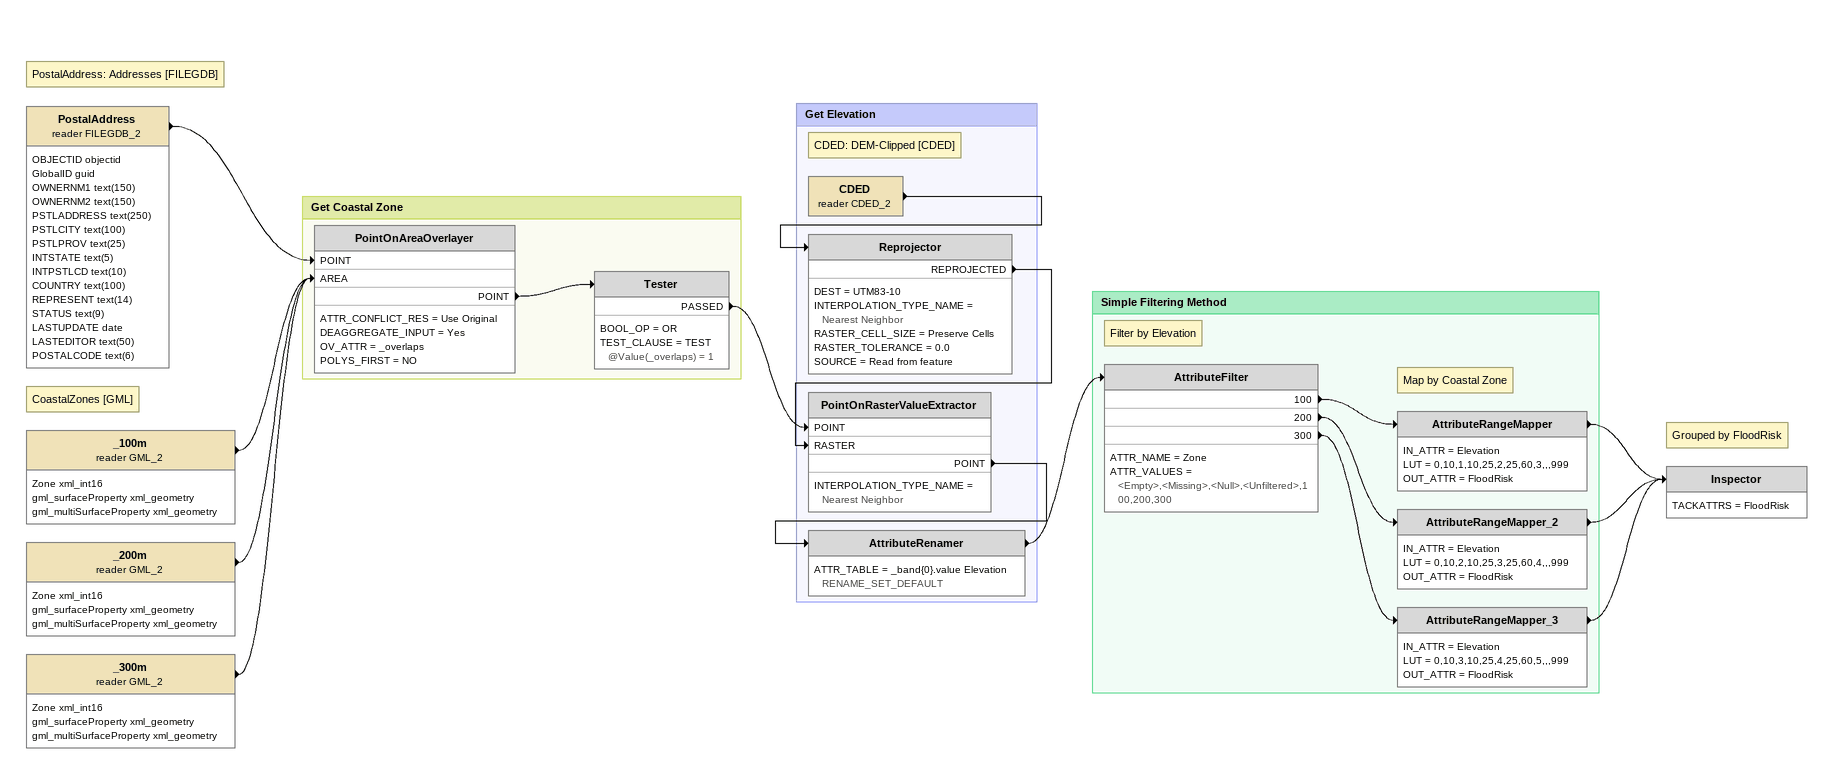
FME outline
Note: PostalAddress: Addresses [FILEGDB]
PostalAddress (reader FILEGDB_2)
    attributes: OBJECTID objectid, GlobalID guid, OWNERNM1 text(150), OWNERNM2 text(150), PSTLADDRESS text(250), PSTLCITY text(100), PSTLPROV text(25), INTSTATE text(5), INTPSTLCD text(10), COUNTRY text(100), REPRESENT text(14), STATUS text(9), LASTUPDATE date, LASTEDITOR text(50), POSTALCODE text(6)
    -> PointOnAreaOverlayer [POINT]
Note: CoastalZones [GML]
_100m (reader GML_2)
    attributes: Zone xml_int16, gml_surfaceProperty xml_geometry, gml_multiSurfaceProperty xml_geometry
    -> PointOnAreaOverlayer [AREA]
_200m (reader GML_2)
    attributes: Zone xml_int16, gml_surfaceProperty xml_geometry, gml_multiSurfaceProperty xml_geometry
    -> PointOnAreaOverlayer [AREA]
_300m (reader GML_2)
    attributes: Zone xml_int16, gml_surfaceProperty xml_geometry, gml_multiSurfaceProperty xml_geometry
    -> PointOnAreaOverlayer [AREA]
Note: Grouped by FloodRisk
Inspector
    TACKATTRS = FloodRisk

Bookmark: Get Coastal Zone
PointOnAreaOverlayer
    ATTR_CONFLICT_RES = Use Original
    DEAGGREGATE_INPUT = Yes
    OV_ATTR = _overlaps
    POLYS_FIRST = NO
    POINT -> Tester
Tester
    BOOL_OP = OR
    TEST_CLAUSE = TEST @Value(_overlaps) = 1
    PASSED -> PointOnRasterValueExtractor [POINT]

Bookmark: Get Elevation
Note: CDED: DEM-Clipped [CDED]
CDED (reader CDED_2)
    -> Reprojector
Reprojector
    DEST = UTM83-10
    INTERPOLATION_TYPE_NAME = Nearest Neighbor
    RASTER_CELL_SIZE = Preserve Cells
    RASTER_TOLERANCE = 0.0
    SOURCE = Read from feature
    REPROJECTED -> PointOnRasterValueExtractor [RASTER]
PointOnRasterValueExtractor
    INTERPOLATION_TYPE_NAME = Nearest Neighbor
    POINT -> AttributeRenamer
AttributeRenamer
    ATTR_TABLE = _band{0}.value Elevation RENAME_SET_DEFAULT
    -> AttributeFilter

Bookmark: Simple Filtering Method
Note: Filter by Elevation
AttributeFilter
    ATTR_NAME = Zone
    ATTR_VALUES = <Empty>,<Missing>,<Null>,<Unfiltered>,100,200,300
    100 -> AttributeRangeMapper
    200 -> AttributeRangeMapper_2
    300 -> AttributeRangeMapper_3
Note: Map by Coastal Zone
AttributeRangeMapper
    IN_ATTR = Elevation
    LUT = 0,10,1,10,25,2,25,60,3,,,999
    OUT_ATTR = FloodRisk
    -> Inspector
AttributeRangeMapper_2
    IN_ATTR = Elevation
    LUT = 0,10,2,10,25,3,25,60,4,,,999
    OUT_ATTR = FloodRisk
    -> Inspector
AttributeRangeMapper_3
    IN_ATTR = Elevation
    LUT = 0,10,3,10,25,4,25,60,5,,,999
    OUT_ATTR = FloodRisk
    -> Inspector
